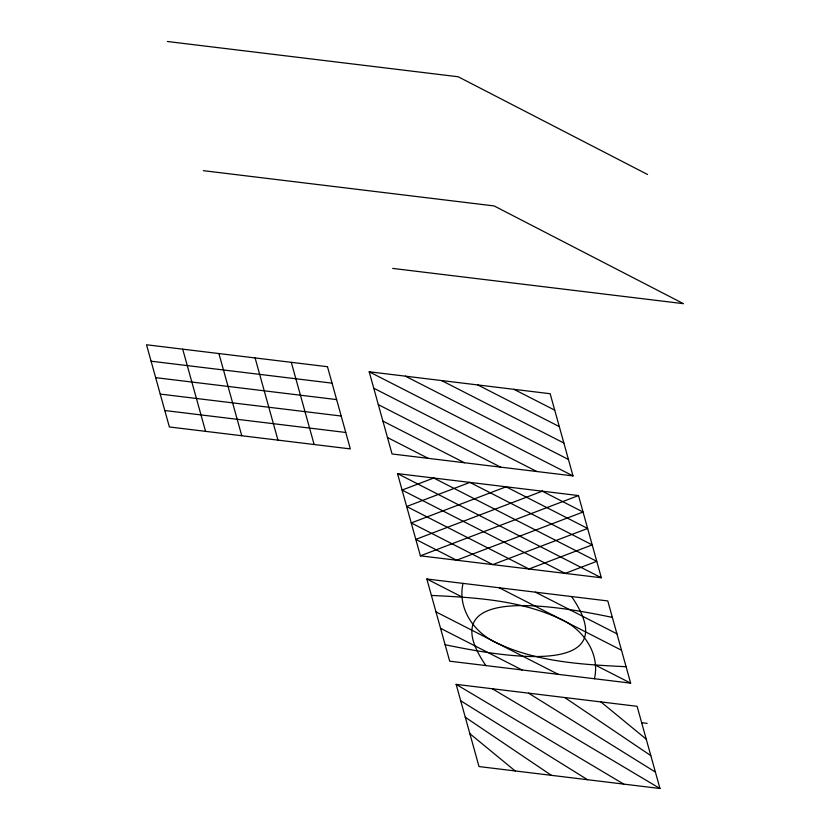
<?xml version="1.0" encoding="UTF-8"?>
<svg xmlns="http://www.w3.org/2000/svg" width="830" height="830" viewBox="0 0 830 830"><rect width="100%" height="100%" fill="white"/><g stroke="black" fill="none" stroke-linecap="round" stroke-linejoin="round"><path stroke-width="1.25" d="M463.026 583.386C457.206 608.815 474.407 633.103 497.118 643.115C537.197 662.05 582.494 664.623 626.079 666.698M594.467 678.743C600.277 653.314 583.075 629.036 560.364 619.014C520.286 600.09 474.988 597.517 431.403 595.442M420.385 555.83L578.489 495.572L601.345 577.773L420.385 555.83L397.518 473.629L578.489 495.572M641.673 722.743L647.172 723.335M167.39 41.5L458.202 76.765L647.556 174.497M203.329 170.669L494.141 205.933L683.484 303.676L392.673 268.412M369.184 371.778L550.155 393.721L573.011 475.912L392.051 453.969L369.184 371.778L573.011 475.912M151.081 361.206L332.052 383.149M155.656 377.65L336.627 399.593M160.232 394.084L341.192 416.027M164.807 410.528L345.768 432.471M426.827 578.998L607.788 600.941L630.655 683.132L449.694 661.188L426.827 578.998L462.175 597.061M456.137 684.366L637.098 706.309L659.964 788.5L479.003 766.557L456.137 684.366L623.766 784.111M612.364 617.385C575.066 609.842 425.966 578.199 485.882 665.577M445.119 644.754C482.417 652.297 631.516 683.93 571.6 596.552M513.957 389.332L554.72 410.155M477.769 384.944L559.296 426.589M441.57 380.555L563.871 443.033M405.382 376.166L568.446 459.467M373.759 388.212L536.823 471.523M378.335 404.646L500.625 467.134M382.9 421.09L464.437 462.746M387.475 437.524L428.239 458.357M397.518 473.629L601.345 577.773M535.412 592.163L616.939 633.819M499.214 587.775L621.514 650.253M595.307 665.079L630.655 683.132M435.978 611.876L558.268 674.354M440.543 628.31L522.08 669.966M492.325 688.755L659.964 788.5M528.523 693.143L655.389 772.066M460.712 700.8L587.578 779.723M564.711 697.532L650.813 755.622M465.277 717.245L551.379 775.334M600.91 701.921L646.248 739.188M469.853 733.678L515.191 770.946M291.288 362.326L314.145 444.517M255.09 357.938L277.957 440.128M218.902 353.549L241.758 435.74M182.704 349.16L205.57 431.351M433.717 478.018L402.094 490.074L565.157 573.385L596.77 561.329L433.717 478.018M469.905 482.406L406.669 506.508L528.959 568.996L592.205 544.895L469.905 482.406M506.103 486.795L411.234 522.952L492.771 564.608L587.63 528.451L506.103 486.795M542.291 491.184L415.809 539.386L456.573 560.219L583.054 512.017L542.291 491.184M327.476 366.715L146.516 344.772L169.372 426.962L350.343 448.906L327.476 366.715"/></g></svg>
